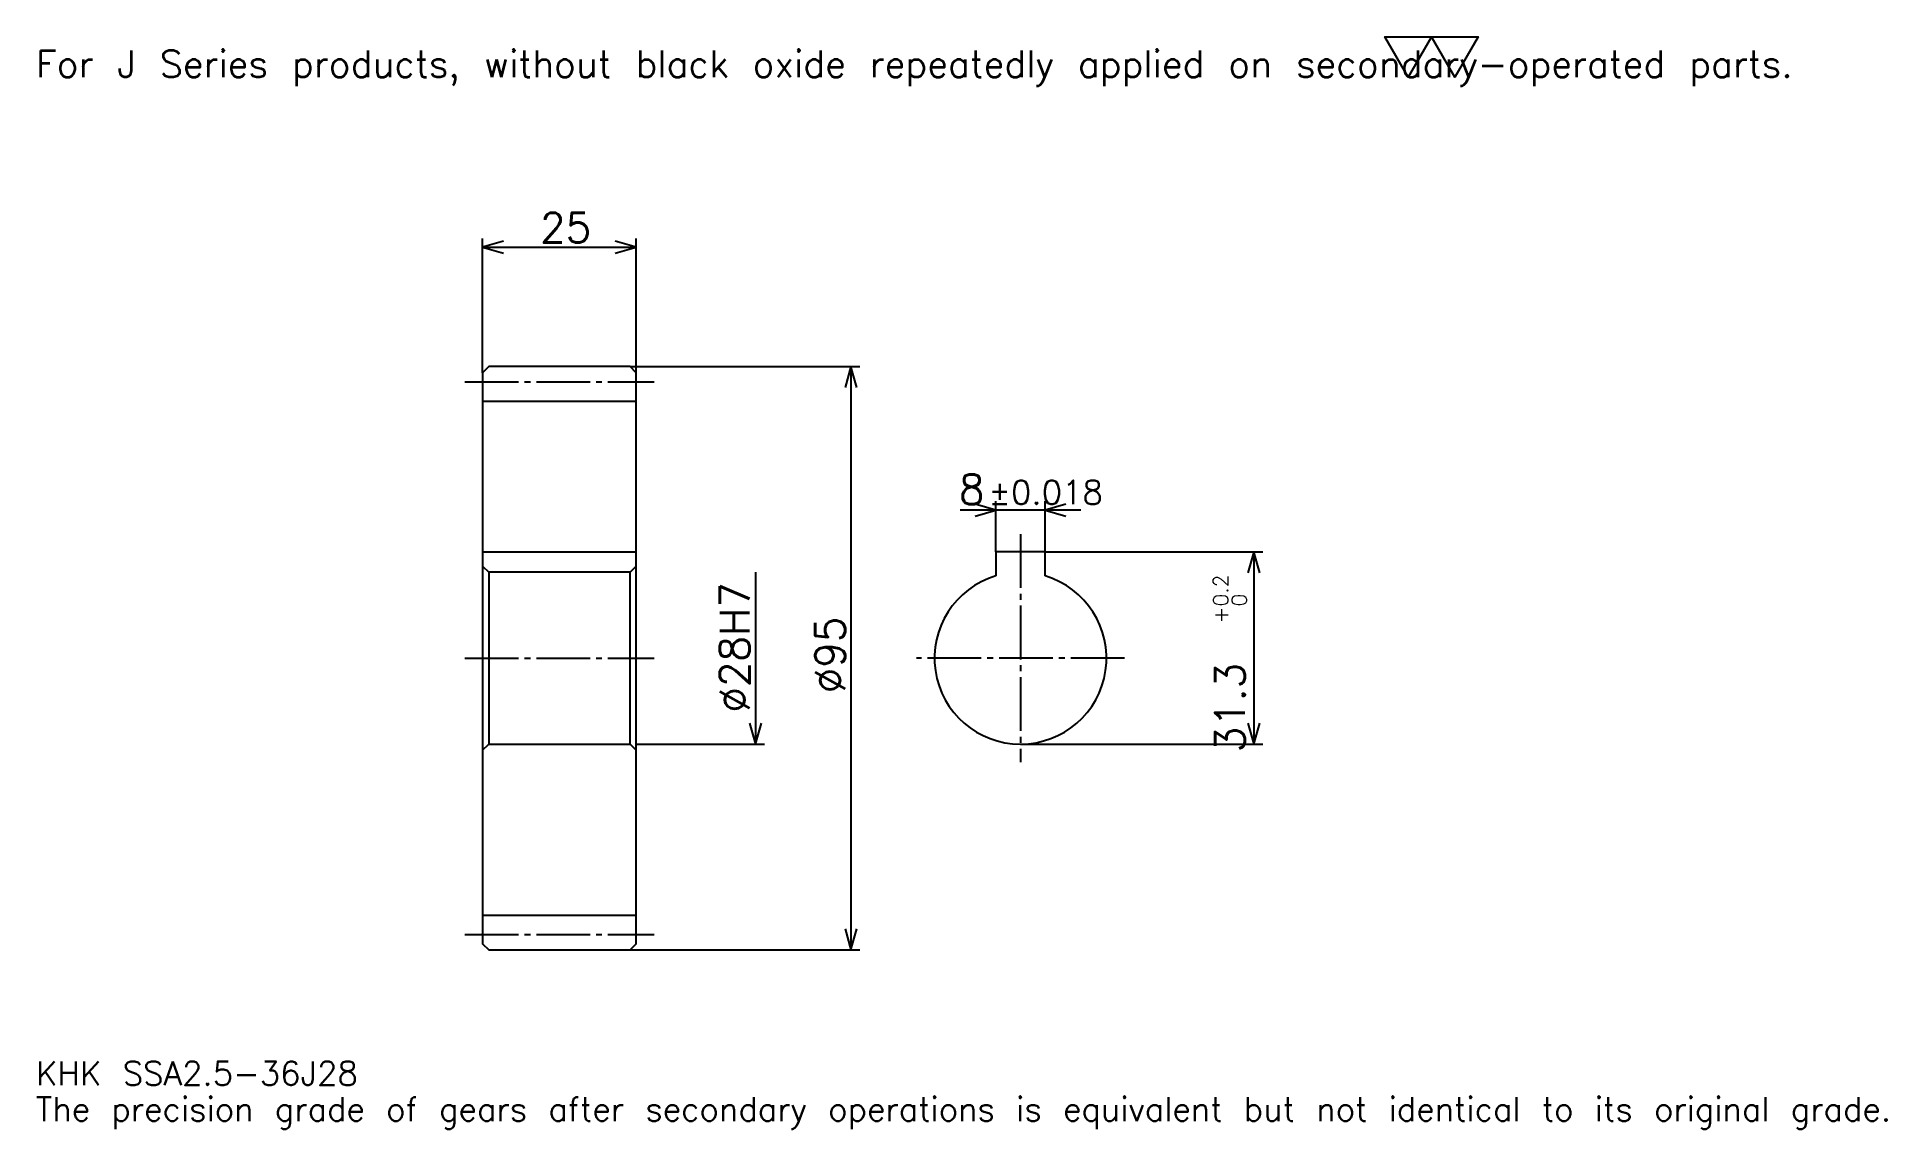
# Model space of a CAD drawing. Extents: x 10 to 311, y 4 to 181.
import ezdxf

# ---------------------------------------------------------------- set-up
doc = ezdxf.new("R2010")
doc.units = 0
doc.linetypes.add('DASHDOT', pattern=[11.657608, 8.743207, -0.971467, 0.971467, -0.971467])
doc.layers.get('0').update_dxf_attribs({"linetype": 'CONTINUOUS'})
doc.layers.add('DASHDOT', color=6, linetype='DASHDOT')
doc.styles.add('KANJI', font='TXT', dxfattribs={"bigfont": 'BIGFONT'})

msp = doc.modelspace()

# ---------------------------------------------------------------- linework, layer by layer
at = {"color": 5}
for p, q in [((82.447006, 127.747963), (82.447006, 148.634521)), ((107.447006, 127.747963), (107.447006, 148.634521)), ((82.447006, 147.177307), (107.447006, 147.177307)), ((82.447006, 126.747963), (82.447006, 127.747963)), ((106.447006, 127.747963), (107.447006, 127.747963)), ((107.447006, 127.747963), (143.877045, 127.747963)), ((107.447006, 126.747963), (107.447006, 127.747963)), ((142.41983, 127.747963), (142.41983, 32.747963)), ((166.020386, 97.547958), (166.020386, 105.805435)), ((174.020386, 97.547958), (174.020386, 105.805435)), ((179.849182, 104.348236), (160.191574, 104.348236)), ((174.020386, 97.547958), (209.478943, 97.547958)), ((208.021729, 97.547958), (208.021729, 66.247963)), ((126.876358, 94.247963), (126.876358, 66.247963)), ((107.447006, 66.247963), (128.333557, 66.247963)), ((170.020386, 66.247963), (209.478943, 66.247963)), ((106.447006, 32.747963), (107.447006, 32.747963)), ((107.447006, 32.747963), (143.877045, 32.747963))]:
    msp.add_line(p, q, dxfattribs=at)
at = {"color": 4}
for p, q in [((82.447006, 122.122963), (107.447006, 122.122963)), ((82.447006, 97.547958), (107.447006, 97.547958)), ((107.447006, 95.247963), (106.447006, 94.247963)), ((82.447006, 65.247963), (83.447006, 66.247963)), ((107.447006, 65.247963), (106.447006, 66.247963)), ((82.447006, 38.372963), (107.447006, 38.372963))]:
    msp.add_line(p, q, dxfattribs=at)
at = {"color": 7}
msp.add_lwpolyline([(233.152176, 174.864136), (229.363449, 181.431259), (244.518341, 181.431259), (240.729614, 174.864136), (236.940903, 181.431259), (233.152176, 174.864136)], dxfattribs=at)
at = {"color": 5}
for points in [[(85.847145, 148.148773), (82.447006, 147.177307), (85.847145, 146.205841)], [(104.046875, 146.205841), (107.447006, 147.177307), (104.046875, 148.148773)], [(143.391296, 124.347824), (142.41983, 127.747963), (141.448364, 124.347824)], [(162.620239, 103.37677), (166.020386, 104.348236), (162.620239, 105.319702)], [(177.420517, 105.319702), (174.020386, 104.348236), (177.420517, 103.37677)], [(208.993195, 94.147827), (208.021729, 97.547958), (207.050262, 94.147827)], [(125.904892, 69.648102), (126.876358, 66.247963), (127.847824, 69.648102)], [(207.050262, 69.648102), (208.021729, 66.247963), (208.993195, 69.648102)], [(141.448364, 36.148098), (142.41983, 32.747963), (143.391296, 36.148098)]]:
    msp.add_lwpolyline(points, dxfattribs=at)
at = {"color": 4}
for points in [[(82.447006, 65.247963), (82.447006, 33.747963), (83.447006, 32.747963), (106.447006, 32.747963), (107.447006, 33.747963), (107.447006, 126.747963), (106.447006, 127.747963), (83.447006, 127.747963), (82.447006, 126.747963), (82.447006, 65.247963)], [(174.020386, 93.664368), (174.020386, 97.547958), (166.020386, 97.547958), (166.020386, 93.664368)], [(82.447006, 95.247963), (83.447006, 94.247963), (83.447006, 66.247963), (106.447006, 66.247963), (106.447006, 94.247963), (83.447006, 94.247963)]]:
    msp.add_lwpolyline(points, dxfattribs=at)
msp.add_arc((170.020386, 80.247963), 14, 106.60154993, 73.39845007, dxfattribs=at)
at = {"layer": 'DASHDOT', "color": 7}
for p, q in [((79.5326, 125.247963), (110.361404, 125.247963)), ((170.020386, 100.462364), (170.020386, 63.333561)), ((79.5326, 80.247963), (110.361404, 80.247963)), ((186.934784, 80.247963), (153.105972, 80.247963)), ((79.5326, 35.247963), (110.361404, 35.247963))]:
    msp.add_line(p, q, dxfattribs=at)

# ---------------------------------------------------------------- texts
at = {"color": 7, "style": 'KANJI'}
for s, height, p in [('For J Series products, without black oxide repeatedly applied on secondary-operated parts.', 4.371603, (9.714674, 174.864136)), ('25', 4.857337, (91.789734, 147.954498)), ('8', 4.857337, (159.993866, 105.319702)), ('%%p0.018', 3.88587, (164.802032, 105.319702)), ('KHK SSA2.5-36J28', 3.88587, (9.714674, 10.686141)), ('The precision grade of gears after secondary operations is equivalent but not identical to its original grade.', 3.88587, (9.714674, 4.857337))]:
    msp.add_text(s, height=height, dxfattribs=at).set_placement(p)
for s, height, p in [('0.2', 2.428668, (203.844421, 88.662537)), ('%%c28H7', 4.857337, (125.904892, 71.383324)), ('0', 2.428668, (206.855972, 88.662537)), ('+', 2.428668, (203.844421, 85.942429)), ('%%c95', 4.857337, (141.448364, 74.540588)), ('31.3', 4.857337, (206.564545, 64.917953))]:
    msp.add_text(s, height=height, rotation=90, dxfattribs=at).set_placement(p)

doc.saveas('drawing.dxf')
